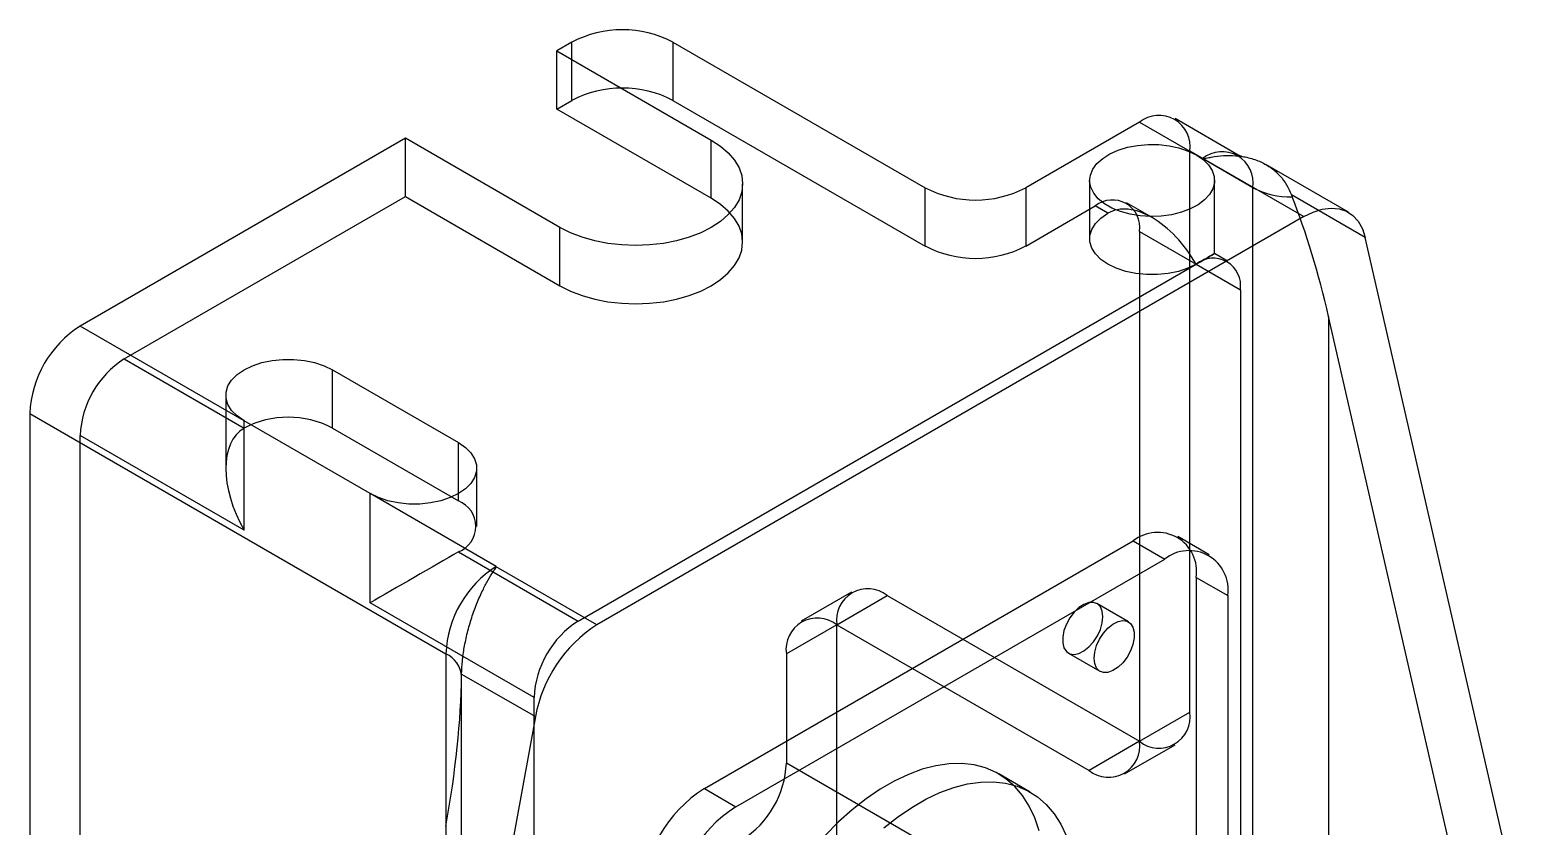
# Model space of a CAD drawing. Header units: millimetres. Extents: x -67 to 338, y -112 to 327.
# Drawn here: x 254.7 to 338, y -33 to 11.7 of the extents above; entities that cross this region are included whole.
import ezdxf

# ---------------------------------------------------------------- set-up
doc = ezdxf.new("R2010")
doc.units = ezdxf.units.MM

msp = doc.modelspace()

# ---------------------------------------------------------------- linework, layer by layer
at = {"color": 7, "linetype": 'Continuous', "lineweight": 25}
for p, q in [((285.148, 10.992), (284.3, 10.502)), ((285.148, 7.726), (285.148, 10.992)), ((290.805, 10.992), (304.947, 2.828)), ((290.805, 10.992), (290.805, 7.726)), ((284.3, 7.236), (284.3, 10.502)), ((284.3, 10.502), (292.962, 5.502)), ((284.3, 7.236), (285.148, 7.726)), ((290.805, 7.726), (304.947, -0.438)), ((292.962, 2.236), (284.3, 7.236)), ((322.503, 4.659), (318.968, 6.7)), ((316.968, 6.502), (310.604, 2.828)), ((316.968, 6.502), (320.15, 4.665)), ((275.814, 5.604), (257.571, -4.928)), ((275.814, 2.338), (275.814, 5.604)), ((284.476, 0.604), (275.814, 5.604)), ((292.962, 2.236), (292.962, 5.502)), ((319.796, -26.568), (319.796, 4.869)), ((323.332, 2.828), (319.796, 4.869)), ((320.15, 4.665), (320.504, 4.461)), ((320.548, 4.463), (326.184, 1.209)), ((328.684, 1.457), (324.056, 4.128)), ((294.719, -0.213), (294.719, 3.053)), ((304.947, -0.438), (304.947, 2.828)), ((310.604, 2.828), (310.604, -0.438)), ((314.175, 3.236), (314.175, -0.03)), ((321.175, -0.867), (321.175, 3.236)), ((323.332, -36.271), (323.332, 2.828)), ((260.046, -6.765), (275.814, 2.338)), ((275.814, 2.338), (284.476, -2.663)), ((310.604, -0.438), (314.493, 1.807)), ((315.2, 1.399), (314.493, 1.807)), ((317.675, 1.154), (316.243, 1.98)), ((325.488, 2.432), (325.531, 2.321)), ((329.627, 0.043), (325.488, 2.432)), ((326.184, 1.209), (286.539, -21.678)), ((284.476, -2.663), (284.476, 0.604)), ((316.968, 0.378), (320.15, -1.459)), ((316.968, 0.378), (316.968, -28.201)), ((338.042, -36.687), (329.627, 0.043)), ((285.502, -21.46), (320.15, -1.458)), ((320.15, -1.459), (322.625, -2.888)), ((321.9, -1.285), (321.175, -0.867)), ((322.625, -2.888), (322.625, -44.123)), ((266.763, -10.234), (257.571, -4.928)), ((334.507, -34.645), (327.575, -4.39)), ((327.575, -4.39), (327.575, -36.271)), ((260.046, -6.765), (266.763, -10.643)), ((271.713, -7.377), (278.784, -11.459)), ((271.713, -10.643), (271.713, -7.377)), ((265.738, -8.806), (265.738, -12.909)), ((254.743, -9.827), (254.743, -91.889)), ((254.743, -9.827), (278.077, -23.297)), ((266.763, -16.358), (266.763, -10.234)), ((273.834, -14.316), (266.763, -10.234)), ((271.713, -10.643), (278.784, -14.725)), ((257.571, -52.287), (257.571, -11.052)), ((266.763, -16.358), (257.571, -11.052)), ((278.784, -14.725), (278.784, -11.459)), ((279.809, -16.154), (279.809, -12.888)), ((280.906, -18.398), (273.834, -14.316)), ((273.834, -20.44), (273.834, -14.316)), ((292.573, -30.851), (316.614, -16.972)), ((316.614, -16.972), (318.382, -17.993)), ((320.882, -17.745), (319.114, -16.724)), ((278.784, -17.582), (285.502, -21.46)), ((294.341, -31.871), (318.382, -17.993)), ((286.539, -21.678), (280.902, -18.424)), ((320.15, -19.014), (320.15, -46.776)), ((320.15, -19.014), (321.918, -20.034)), ((300.826, -19.839), (297.998, -21.472)), ((283.027, -25.747), (273.834, -20.44)), ((299.997, -21.67), (302.826, -20.037)), ((302.826, -20.037), (316.968, -28.201)), ((316.354, -21.506), (314.586, -20.486)), ((321.918, -20.034), (321.918, -47.797)), ((299.997, -21.671), (297.169, -23.304)), ((299.997, -21.67), (314.14, -29.834)), ((299.997, -65.764), (299.997, -21.671)), ((278.077, -23.297), (278.077, -62.396)), ((297.169, -23.304), (297.169, -29.428)), ((312.986, -23.257), (314.754, -24.278)), ((278.955, -24.567), (278.957, -24.43)), ((278.956, -24.522), (278.957, -24.42)), ((278.956, -63.621), (278.956, -24.522)), ((278.957, -24.43), (283.096, -26.819)), ((283.027, -44.119), (283.027, -25.747)), ((316.968, -28.201), (319.796, -26.568)), ((283.096, -26.819), (274.681, -73.264)), ((316.968, -28.201), (314.14, -29.834)), ((316.139, -30.032), (318.968, -28.399)), ((313.079, -38.612), (297.169, -29.428)), ((310.843, -31.05), (309.075, -30.029)), ((292.573, -30.851), (294.341, -31.871))]:
    msp.add_line(p, q, dxfattribs=at)
at = {"color": 7, "linetype": 'Continuous', "lineweight": 25, "flags": 128}
for points in [[(292.962, 5.502), (293.479, 5.161), (293.915, 4.785), (294.262, 4.378), (294.515, 3.949), (294.668, 3.505), (294.719, 3.053), (294.668, 2.601), (294.515, 2.156), (294.262, 1.727), (293.915, 1.321), (293.479, 0.944), (292.962, 0.604), (292.372, 0.305), (291.719, 0.053), (291.015, -0.147), (290.272, -0.293), (289.502, -0.381), (288.719, -0.411), (287.936, -0.381), (287.166, -0.293), (286.423, -0.147), (285.719, 0.053), (285.067, 0.305), (284.476, 0.604)], [(320.15, 4.665), (320.533, 4.403), (320.833, 4.108), (321.043, 3.787), (321.155, 3.45), (321.168, 3.108), (321.08, 2.769), (320.894, 2.443), (320.616, 2.141), (320.253, 1.87), (319.816, 1.638), (319.317, 1.452), (318.771, 1.318), (318.193, 1.238), (317.601, 1.216), (317.011, 1.253), (316.439, 1.346), (315.904, 1.494), (315.419, 1.692), (314.999, 1.934), (314.656, 2.214), (314.401, 2.523), (314.239, 2.853), (314.176, 3.194), (314.214, 3.536), (314.351, 3.869), (314.584, 4.184), (314.906, 4.472), (315.307, 4.725), (315.777, 4.934), (316.301, 5.095), (316.865, 5.202), (317.452, 5.253), (318.046, 5.246), (318.629, 5.181), (319.184, 5.06), (319.696, 4.886), (320.15, 4.665)], [(320.504, 4.461), (320.516, 4.462), (320.548, 4.463)], [(284.476, -2.663), (285.067, -2.961), (285.719, -3.213), (286.423, -3.413), (287.166, -3.559), (287.936, -3.647), (288.719, -3.677), (289.502, -3.647), (290.272, -3.559), (291.015, -3.413), (291.719, -3.213), (292.372, -2.961), (292.962, -2.663), (293.479, -2.322), (293.915, -1.945), (294.262, -1.539), (294.515, -1.11), (294.668, -0.666), (294.719, -0.213), (294.668, 0.239), (294.515, 0.683), (294.262, 1.112), (293.915, 1.518), (293.479, 1.895), (292.962, 2.236)], [(326.184, 1.209), (326.709, 1.467), (327.222, 1.629), (327.713, 1.69), (328.169, 1.651), (328.582, 1.511), (328.941, 1.274), (329.239, 0.945), (329.469, 0.532), (329.627, 0.043)], [(320.15, -1.458), (319.683, -1.685), (319.154, -1.861), (318.581, -1.981), (317.98, -2.043), (317.37, -2.043), (316.769, -1.981), (316.196, -1.861), (315.668, -1.685), (315.2, -1.458), (314.808, -1.189), (314.503, -0.884), (314.294, -0.553), (314.188, -0.206), (314.188, 0.146), (314.294, 0.493), (314.503, 0.824), (314.808, 1.129), (315.2, 1.399)], [(266.763, -10.234), (266.371, -9.964), (266.066, -9.659), (265.858, -9.329), (265.752, -8.982), (265.752, -8.629), (265.858, -8.283), (266.066, -7.952), (266.371, -7.647), (266.763, -7.377), (267.231, -7.15), (267.759, -6.974), (268.332, -6.854), (268.933, -6.793), (269.543, -6.793), (270.144, -6.854), (270.717, -6.974), (271.246, -7.15), (271.713, -7.377)], [(278.784, -11.459), (279.176, -11.729), (279.481, -12.034), (279.69, -12.365), (279.796, -12.712), (279.796, -13.064), (279.69, -13.411), (279.481, -13.742), (279.176, -14.047), (278.784, -14.316), (278.317, -14.543), (277.789, -14.719), (277.215, -14.839), (276.614, -14.9), (276.004, -14.9), (275.403, -14.839), (274.83, -14.719), (274.302, -14.543), (273.834, -14.316)], [(280.902, -18.424), (280.905, -18.406), (280.906, -18.398)], [(314.917, -21.218), (314.882, -20.914), (314.777, -20.67), (314.611, -20.501), (314.392, -20.418), (314.136, -20.427), (313.857, -20.526), (313.574, -20.71), (313.304, -20.967), (313.065, -21.281), (312.871, -21.632), (312.734, -21.998), (312.664, -22.356), (312.664, -22.683), (312.734, -22.96), (312.871, -23.168), (313.065, -23.294), (313.304, -23.332), (313.574, -23.277), (313.857, -23.134), (314.136, -22.912), (314.392, -22.624), (314.611, -22.29), (314.777, -21.928), (314.882, -21.564), (314.917, -21.218)], [(314.422, -23.545), (314.458, -23.2), (314.562, -22.835), (314.729, -22.474), (314.948, -22.139), (315.204, -21.851), (315.483, -21.629), (315.766, -21.486), (316.035, -21.432), (316.275, -21.469), (316.469, -21.596), (316.606, -21.804), (316.676, -22.08), (316.676, -22.408), (316.606, -22.766), (316.469, -23.131), (316.275, -23.482), (316.035, -23.796), (315.766, -24.053), (315.483, -24.237), (315.204, -24.336), (314.948, -24.345), (314.729, -24.262), (314.562, -24.094), (314.458, -23.849), (314.422, -23.545)], [(311.346, -33.221), (311.101, -32.491), (310.789, -31.829), (310.414, -31.24), (309.977, -30.727), (309.482, -30.297), (308.934, -29.951), (308.337, -29.694), (307.695, -29.526), (307.014, -29.449), (306.3, -29.464), (305.557, -29.571), (304.793, -29.769), (304.012, -30.056), (303.222, -30.429), (302.429, -30.887), (301.639, -31.425), (300.859, -32.039), (300.095, -32.724), (299.352, -33.475)], [(302.627, -33.06), (303.407, -32.446), (304.197, -31.908), (304.99, -31.45), (305.78, -31.076), (306.56, -30.789), (307.325, -30.591), (308.068, -30.485), (308.782, -30.469), (309.463, -30.546), (310.105, -30.714), (310.702, -30.972), (311.25, -31.317), (311.744, -31.748), (312.181, -32.26), (312.557, -32.85), (312.869, -33.512)]]:
    msp.add_lwpolyline(points, dxfattribs=at)
at = {"color": 7, "linetype": 'Continuous', "lineweight": 25}
for centre, radius, start, end in [((287.977, 5.563), 6.121, 62.48054, 117.51946), ((287.977, 2.297), 6.121, 62.48054, 117.51946), ((318.063, 5.133), 1.753, 351.31468, 128.67457), ((321.599, 3.092), 1.753, 351.31468, 128.67457), ((307.776, 8.257), 6.121, 242.48054, 297.51946), ((325.378, 6.682), 4.363, 242.03887, 272.0167), ((315.452, 0.61), 1.534, 351.31506, 128.67419), ((307.776, 4.991), 6.121, 242.48054, 297.51946), ((321.109, -2.656), 1.534, 351.31468, 128.67457), ((260.858, -10.091), 6.121, 122.4764, 177.5236), ((262.922, -11.283), 5.356, 122.4763, 177.5237), ((269.238, -15.393), 5.356, 62.48054, 117.51946), ((278.227, -16.154), 1.534, 291.31255, 68.68745), ((317.985, -18.681), 2.191, 351.27104, 128.71821), ((319.752, -19.702), 2.191, 351.27104, 128.71821), ((284.192, -23.562), 6.121, 122.4764, 177.5236), ((301.73, -21.406), 1.753, 51.32581, 188.68494), ((288.377, -25.978), 5.356, 122.4764, 177.5236), ((298.902, -23.039), 1.753, 51.32543, 188.68532), ((290.762, -28.229), 7.795, 122.80785, 169.5761), ((277.474, -24.653), 1.483, 3.30459, 66.00158), ((318.063, -26.833), 1.753, 231.32543, 8.68532), ((315.235, -28.466), 1.753, 231.32581, 8.68494), ((291.818, -29.196), 5.356, 302.4763, 357.5237), ((296.684, -37.307), 7.654, 122.48713, 177.51287), ((298.451, -38.327), 7.654, 122.48713, 177.51287)]:
    msp.add_arc(centre, radius, start, end, dxfattribs=at)
for centre, major_axis, ratio, start_param, end_param in [((317.675, -2.888), (-2.475, 4.287), 0.577335, 4.712348, 6.283145), ((325.453, -3.165), (-2.467, 9.329), 0.18305, 4.532526, 5.291873), ((317.675, -2.888), (3.5, 2.021), 0.00007, 5.497747, 7.068543), ((269.238, -14.93), (-2.475, 4.287), 0.577335, 6.283145, 7.853941), ((276.309, -19.012), (3.5, 2.021), 0.00007, 0.785358, 2.356154), ((275.956, -31.739), (1.963, 11.766), 0.192806, 4.640331, 5.399677)]:
    msp.add_ellipse(centre, major_axis=major_axis, ratio=ratio, start_param=start_param, end_param=end_param, dxfattribs=at)
for points, knots in [([(320.548, 4.463), (320.554, 4.463), (320.571, 4.464), (320.601, 4.469), (320.648, 4.477), (320.783, 4.504), (321.13, 4.574), (321.683, 4.641), (322.387, 4.64), (323.1, 4.531), (323.779, 4.297), (324.381, 3.945), (324.859, 3.507), (325.237, 3.001), (325.404, 2.623), (325.488, 2.432)], [0, 0, 0, 0, 0.002754, 0.006999, 0.013446, 0.023565, 0.068506, 0.174758, 0.282897, 0.408332, 0.537099, 0.658904, 0.784008, 0.890831, 1, 1, 1, 1]), ([(322.697, 4.587), (322.689, 4.589), (322.658, 4.594), (322.584, 4.616), (322.523, 4.649), (322.503, 4.659)], [0, 0, 0, 0, 0.186135, 0.7391484, 1, 1, 1, 1]), ([(278.957, -24.43), (278.968, -24.189), (278.992, -23.701), (279.105, -22.918), (279.28, -22.098), (279.52, -21.265), (279.811, -20.465), (280.12, -19.768), (280.432, -19.175), (280.674, -18.782), (280.825, -18.563), (280.876, -18.482), (280.891, -18.455), (280.9, -18.437), (280.902, -18.428), (280.902, -18.424)], [0, 0, 0, 0, 0.106814, 0.215992, 0.337776, 0.462901, 0.588314, 0.717103, 0.82335, 0.931495, 0.976435, 0.986554, 0.993001, 0.997246, 1, 1, 1, 1])]:
    msp.add_open_spline(points, degree=3, knots=knots, dxfattribs=at)

doc.saveas('drawing.dxf')
